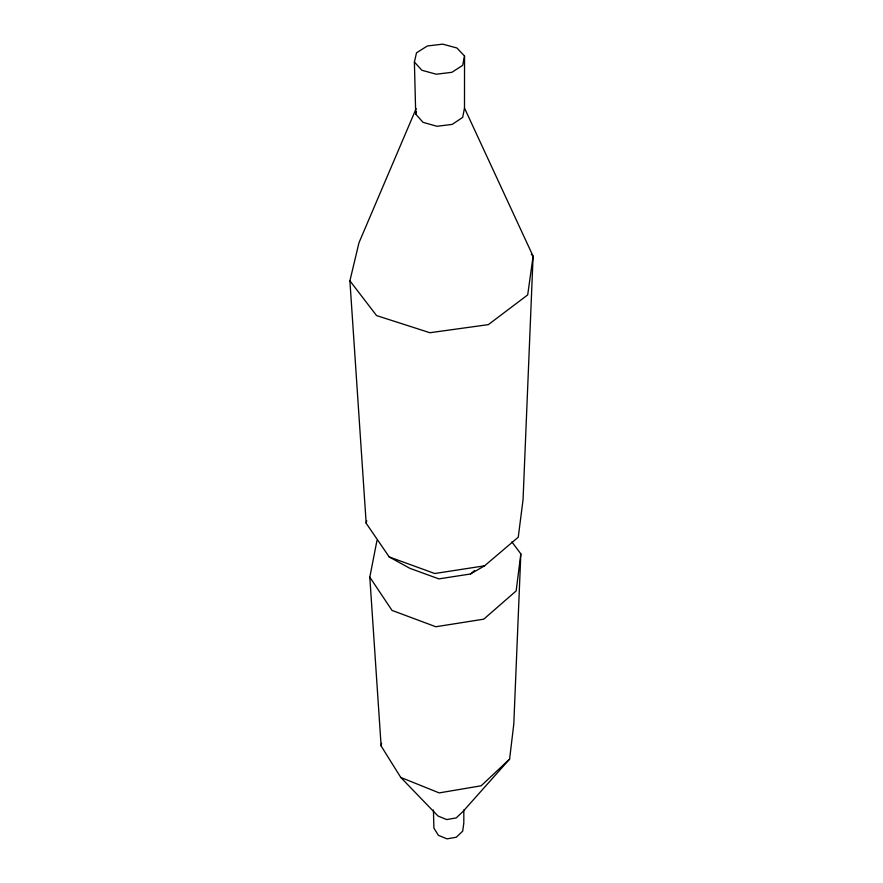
<?xml version="1.0" encoding="UTF-8"?>
<svg xmlns="http://www.w3.org/2000/svg" width="883" height="883" viewBox="0 0 883 883"><rect width="100%" height="100%" fill="white"/><g stroke="black" fill="none" stroke-linecap="round" stroke-linejoin="round"><path stroke-width="1.32" d="M463.829 809.998L463.818 822.945L462.703 831.146L456.279 837.25L446.986 838.85L438.421 835.34L433.895 828.088L433.432 809.998M464.491 108.057L464.535 56.037L456.886 47.969L442.714 44.15L427.35 45.982L416.522 52.792L414.392 62.053L415.716 114.084L423.012 122.329L436.975 126.291L452.173 124.404L462.681 117.406L464.491 108.057L533.1 256.225L523.056 499.646L518.255 537.184L484.579 565.815L470.507 573.983L438.862 578.884L409.844 568.31L389.204 556.941L366.18 523.277L349.9 280.816L358.973 242.759L416.169 108.576M511.875 541.897L520.827 553.862L513.807 723.972L509.601 759.126L462.703 811.797L456.169 817.945L446.71 819.567L438.001 816.024L400.75 777.426L381.125 745.958L369.8 577.162L376.953 540.584M520.827 553.862L516.158 590.937L483.741 619.171L435.838 626.753L392.008 610.396L369.8 577.162M381.125 745.958L381.599 743.287M464.535 56.037L462.681 65.342L451.875 72.318L436.246 74.216L421.886 70.265L414.392 62.053M366.18 523.277L366.71 520.639M415.716 114.084L416.301 111.424M509.601 759.126L481.136 785.793L439.193 792.901L400.75 777.426M470.507 573.983L474.624 570.484M484.579 565.815L434.767 573.52L389.204 556.941M531.301 254.183L533.1 256.225L527.692 294.911L488.343 324.635L429.911 332.725L376.566 315.584L349.9 280.816"/></g></svg>
